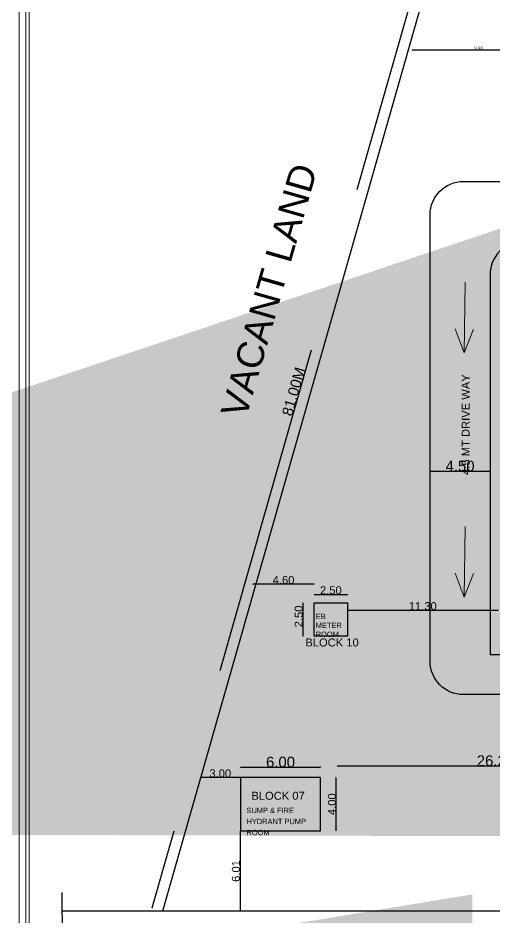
# Model space of a CAD drawing. Header units: metres. Extents: x 0 to 11269, y -5244 to -4054.
# Drawn here: x 10638 to 10673.7, y -4828.4 to -4761 of the extents above; entities that cross this region are included whole.
import ezdxf

# ---------------------------------------------------------------- set-up
doc = ezdxf.new("R2010")
doc.units = ezdxf.units.M
doc.header["$MEASUREMENT"] = 0
doc.header["$PDMODE"] = 2
doc.linetypes.add('HIDDEN', pattern=[0.375, 0.25, -0.125])
for name, color, linetype in [('3CON', 3, 'Continuous'), ('DIM', 3, 'Continuous'), ('DIST_EXIT', 7, 'Continuous'), ('ROAD', 5, 'Continuous')]:
    doc.layers.add(name, color=color, linetype=linetype)
doc.layers.add('Road-JSCPL', color=160, linetype='Continuous', lineweight=25)
doc.styles.get("Standard").update_dxf_attribs({"font": 'arial.ttf'})
doc.styles.add('STYLE1', font='tahoma.ttf', dxfattribs={"height": 0.23})
doc.dimstyles.new('300', dxfattribs={"dimscale": 0.1, "dimtxt": 500, "dimasz": 2000, "dimexe": 400, "dimexo": 1500, "dimgap": 0, "dimtad": 1, "dimlfac": 0.001, "dimzin": 0, "dimdsep": 46, "dimtxsty": 'Standard', "dimcen": 800, "dimse1": 1, "dimse2": 1, "dimclrd": 1, "dimclre": 5, "dimclrt": 3, "dimadec": 0, "dimazin": 0, "dimtfac": 1, "dimtix": 1, "dimtofl": 0, "dimtmove": 1, "dimatfit": 3, "dimfxl": 0, "dimtolj": 1, "dimtzin": 0, "dimarcsym": 0})
doc.dimstyles.new('FLOOR PLAN', dxfattribs={"dimtxt": 0.4, "dimasz": 0.1, "dimexe": 0.18, "dimexo": 0.0625, "dimgap": 0, "dimtad": 1, "dimzin": 0, "dimdsep": 46, "dimtxsty": 'Standard', "dimblk": 'ARCHTICK', "dimcen": 0.09, "dimse1": 1, "dimse2": 1, "dimclrd": 254, "dimclrt": 3, "dimadec": 0, "dimazin": 0, "dimtfac": 1, "dimtix": 1, "dimtofl": 0, "dimtmove": 1, "dimatfit": 0, "dimfxl": 0, "dimtolj": 1, "dimtzin": 0, "dimlwd": -1, "dimarcsym": 0})

# ---------------------------------------------------------------- blocks, each defined once
blk = doc.blocks.new('_ArchTick')
at = {"color": 0, "lineweight": 0, "const_width": 0.15}
blk.add_lwpolyline([(-0.5, -0.5), (0.5, 0.5)], dxfattribs=at)
blk = doc.blocks.new('*D510')
at = {"layer": 'DEFPOINTS', "color": 0, "linetype": 'ByBlock', "ltscale": 100}
for p in [(10671.068, -4750.042), (10648.034, -4827.702), (10648.82, -4827.926)]:
    blk.add_point(p, dxfattribs=at)
at = {"layer": 'DIM', "color": 254, "linetype": 'HIDDEN', "ltscale": 100}
blk.add_line((10670.282, -4749.817), (10648.034, -4827.702), dxfattribs=at)
at = {"layer": 'DIM', "color": 254, "linetype": 'ByBlock', "ltscale": 100, "xscale": 0.1, "yscale": 0.1, "zscale": 0.1}
for p, rotation in [((10670.282, -4749.817), 74.05743915540504), ((10648.034, -4827.702), 254.057439155405)]:
    blk.add_blockref('_ArchTick', p, dxfattribs=dict(at, rotation=rotation))
at = {"layer": 'DIM', "color": 3, "linetype": 'ByBlock', "ltscale": 100, "insert": (10658.668, -4788.988), "char_height": 0.8, "attachment_point": 5, "rotation": 74.05744}
blk.add_mtext('\\A1;81.00M', dxfattribs=at)
blk = doc.blocks.new('*D7')
at = {"layer": 'DEFPOINTS', "color": 0, "linetype": 'ByBlock', "ltscale": 100}
for p in [(10662.302, -4804.832), (10659.354, -4807.331), (10662.302, -4807.331)]:
    blk.add_point(p, dxfattribs=at)
at = {"layer": 'DIM', "color": 254, "linetype": 'HIDDEN', "ltscale": 100}
blk.add_line((10659.354, -4804.832), (10659.354, -4807.331), dxfattribs=at)
at = {"layer": 'DIM', "color": 254, "linetype": 'ByBlock', "ltscale": 100, "xscale": 0.1, "yscale": 0.1, "zscale": 0.1}
for p, rotation in [((10659.354, -4804.832), 90), ((10659.354, -4807.331), 270)]:
    blk.add_blockref('_ArchTick', p, dxfattribs=dict(at, rotation=rotation))
at = {"layer": 'DIM', "color": 3, "linetype": 'ByBlock', "ltscale": 100, "insert": (10659.047, -4805.844), "char_height": 0.6, "attachment_point": 5, "rotation": 90}
blk.add_mtext('\\A1;2.50', dxfattribs=at)
blk = doc.blocks.new('*D6')
at = {"layer": 'DEFPOINTS', "color": 0, "linetype": 'ByBlock', "ltscale": 100}
for p in [(10662.704, -4804.191), (10660.205, -4805.219), (10662.704, -4805.219)]:
    blk.add_point(p, dxfattribs=at)
at = {"layer": 'DIM', "color": 254, "linetype": 'HIDDEN', "ltscale": 100}
blk.add_line((10660.205, -4804.191), (10662.704, -4804.191), dxfattribs=at)
at = {"layer": 'DIM', "color": 254, "linetype": 'ByBlock', "ltscale": 100, "xscale": 0.1, "yscale": 0.1, "zscale": 0.1, "rotation": 180}
blk.add_blockref('_ArchTick', (10660.205, -4804.191), dxfattribs=at)
at = {"layer": 'DIM', "color": 254, "linetype": 'ByBlock', "ltscale": 100, "xscale": 0.1, "yscale": 0.1, "zscale": 0.1}
blk.add_blockref('_ArchTick', (10662.704, -4804.191), dxfattribs=at)
at = {"layer": 'DIM', "color": 3, "linetype": 'ByBlock', "ltscale": 100, "insert": (10661.455, -4803.885), "char_height": 0.6, "attachment_point": 5}
blk.add_mtext('\\A1;2.50', dxfattribs=at)
blk = doc.blocks.new('*D5')
at = {"layer": 'DEFPOINTS', "color": 0, "linetype": 'ByBlock', "ltscale": 100}
for p in [(10662.704, -4804.832), (10674.001, -4804.832), (10674.001, -4805.383)]:
    blk.add_point(p, dxfattribs=at)
at = {"layer": 'DIM', "color": 254, "linetype": 'HIDDEN', "ltscale": 100}
blk.add_line((10662.704, -4805.383), (10674.001, -4805.383), dxfattribs=at)
at = {"layer": 'DIM', "color": 254, "linetype": 'ByBlock', "ltscale": 100, "xscale": 0.1, "yscale": 0.1, "zscale": 0.1, "rotation": 180}
blk.add_blockref('_ArchTick', (10662.704, -4805.383), dxfattribs=at)
at = {"layer": 'DIM', "color": 254, "linetype": 'ByBlock', "ltscale": 100, "xscale": 0.1, "yscale": 0.1, "zscale": 0.1}
blk.add_blockref('_ArchTick', (10674.001, -4805.383), dxfattribs=at)
at = {"layer": 'DIM', "color": 3, "linetype": 'ByBlock', "ltscale": 100, "insert": (10668.353, -4805.077), "char_height": 0.6, "attachment_point": 5}
blk.add_mtext('\\A1;11.30', dxfattribs=at)
blk = doc.blocks.new('*D8')
at = {"layer": 'DEFPOINTS', "color": 0, "linetype": 'ByBlock', "ltscale": 100}
for p in [(10655.603, -4803.425), (10655.603, -4804.18), (10660.205, -4804.832)]:
    blk.add_point(p, dxfattribs=at)
at = {"layer": 'DIM', "color": 254, "linetype": 'HIDDEN', "ltscale": 100}
blk.add_line((10660.205, -4803.425), (10655.603, -4803.425), dxfattribs=at)
at = {"layer": 'DIM', "color": 254, "linetype": 'ByBlock', "ltscale": 100, "xscale": 0.1, "yscale": 0.1, "zscale": 0.1, "rotation": 180}
blk.add_blockref('_ArchTick', (10655.603, -4803.425), dxfattribs=at)
at = {"layer": 'DIM', "color": 254, "linetype": 'ByBlock', "ltscale": 100, "xscale": 0.1, "yscale": 0.1, "zscale": 0.1}
blk.add_blockref('_ArchTick', (10660.205, -4803.425), dxfattribs=at)
at = {"layer": 'DIM', "color": 3, "linetype": 'ByBlock', "ltscale": 100, "insert": (10657.904, -4803.119), "char_height": 0.6, "attachment_point": 5}
blk.add_mtext('\\A1;4.60', dxfattribs=at)
blk = doc.blocks.new('*D529')
at = {"layer": 'DEFPOINTS', "color": 0, "linetype": 'ByBlock', "ltscale": 100}
for p in [(10667.551, -4762.354), (10677.529, -4762.354), (10677.529, -4763.378)]:
    blk.add_point(p, dxfattribs=at)
at = {"layer": 'DIM', "color": 254, "linetype": 'HIDDEN', "ltscale": 100}
blk.add_line((10667.551, -4763.378), (10677.529, -4763.378), dxfattribs=at)
at = {"layer": 'DIM', "color": 254, "linetype": 'ByBlock', "ltscale": 100, "xscale": 0.1, "yscale": 0.1, "zscale": 0.1, "rotation": 180}
blk.add_blockref('_ArchTick', (10667.551, -4763.378), dxfattribs=at)
at = {"layer": 'DIM', "color": 254, "linetype": 'ByBlock', "ltscale": 100, "xscale": 0.1, "yscale": 0.1, "zscale": 0.1}
blk.add_blockref('_ArchTick', (10677.529, -4763.378), dxfattribs=at)
at = {"layer": 'DIM', "color": 3, "linetype": 'ByBlock', "ltscale": 100, "insert": (10672.54, -4763.257), "char_height": 0.23, "attachment_point": 5, "style": 'STYLE1'}
blk.add_mtext('\\A1;9.98', dxfattribs=at)
blk = doc.blocks.new('*D440')
at = {"layer": 'DEFPOINTS', "color": 0, "linetype": 'ByBlock', "ltscale": 100}
for p in [(10654.68, -4817.169), (10654.68, -4817.917), (10660.68, -4817.917)]:
    blk.add_point(p, dxfattribs=at)
at = {"layer": 'DIM', "color": 254, "linetype": 'HIDDEN', "ltscale": 100}
blk.add_line((10660.68, -4817.169), (10654.68, -4817.169), dxfattribs=at)
at = {"layer": 'DIM', "color": 254, "linetype": 'ByBlock', "ltscale": 100, "xscale": 0.1, "yscale": 0.1, "zscale": 0.1, "rotation": 180}
blk.add_blockref('_ArchTick', (10654.68, -4817.169), dxfattribs=at)
at = {"layer": 'DIM', "color": 254, "linetype": 'ByBlock', "ltscale": 100, "xscale": 0.1, "yscale": 0.1, "zscale": 0.1}
blk.add_blockref('_ArchTick', (10660.68, -4817.169), dxfattribs=at)
at = {"layer": 'DIM', "color": 3, "linetype": 'ByBlock', "ltscale": 100, "insert": (10657.68, -4816.76), "char_height": 0.8, "attachment_point": 5}
blk.add_mtext('\\A1;6.00', dxfattribs=at)
blk = doc.blocks.new('*D441')
at = {"layer": 'DEFPOINTS', "color": 0, "linetype": 'ByBlock', "ltscale": 100}
for p in [(10660.68, -4817.917), (10661.847, -4817.917), (10660.68, -4821.917)]:
    blk.add_point(p, dxfattribs=at)
at = {"layer": 'DIM', "color": 254, "linetype": 'HIDDEN', "ltscale": 100}
blk.add_line((10661.847, -4821.917), (10661.847, -4817.917), dxfattribs=at)
at = {"layer": 'DIM', "color": 254, "linetype": 'ByBlock', "ltscale": 100, "xscale": 0.1, "yscale": 0.1, "zscale": 0.1}
for p, rotation in [((10661.847, -4817.917), 90), ((10661.847, -4821.917), 270)]:
    blk.add_blockref('_ArchTick', p, dxfattribs=dict(at, rotation=rotation))
at = {"layer": 'DIM', "color": 3, "linetype": 'ByBlock', "ltscale": 100, "insert": (10661.541, -4819.917), "char_height": 0.6, "attachment_point": 5, "rotation": 90}
blk.add_mtext('\\A1;4.00', dxfattribs=at)
blk = doc.blocks.new('*D541')
at = {"layer": 'DEFPOINTS', "color": 0, "linetype": 'ByBlock', "ltscale": 100}
for p in [(10668.901, -4794.982), (10673.401, -4794.924), (10668.901, -4795.973)]:
    blk.add_point(p, dxfattribs=at)
at = {"layer": 'ROAD', "color": 254, "linetype": 'HIDDEN', "ltscale": 100}
blk.add_line((10673.401, -4794.982), (10668.901, -4794.982), dxfattribs=at)
at = {"layer": 'ROAD', "color": 254, "linetype": 'ByBlock', "ltscale": 100, "xscale": 0.1, "yscale": 0.1, "zscale": 0.1, "rotation": 180}
blk.add_blockref('_ArchTick', (10668.901, -4794.982), dxfattribs=at)
at = {"layer": 'ROAD', "color": 254, "linetype": 'ByBlock', "ltscale": 100, "xscale": 0.1, "yscale": 0.1, "zscale": 0.1}
blk.add_blockref('_ArchTick', (10673.401, -4794.982), dxfattribs=at)
at = {"layer": 'ROAD', "color": 3, "linetype": 'ByBlock', "ltscale": 100, "insert": (10671.151, -4794.574), "char_height": 0.8, "attachment_point": 5}
blk.add_mtext('\\A1;4.50', dxfattribs=at)
blk = doc.blocks.new('*D622')
at = {"layer": 'DEFPOINTS', "color": 0, "linetype": 'ByBlock', "ltscale": 100}
for p in [(10654.68, -4821.917), (10654.642, -4827.926), (10654.68, -4827.926)]:
    blk.add_point(p, dxfattribs=at)
at = {"layer": 'DIM', "color": 254, "linetype": 'HIDDEN', "ltscale": 100}
blk.add_line((10654.642, -4821.917), (10654.642, -4827.926), dxfattribs=at)
at = {"layer": 'DIM', "color": 254, "linetype": 'ByBlock', "ltscale": 100, "xscale": 0.1, "yscale": 0.1, "zscale": 0.1}
for p, rotation in [((10654.642, -4821.917), 90), ((10654.642, -4827.926), 270)]:
    blk.add_blockref('_ArchTick', p, dxfattribs=dict(at, rotation=rotation))
at = {"layer": 'DIM', "color": 3, "linetype": 'ByBlock', "ltscale": 100, "insert": (10654.336, -4824.922), "char_height": 0.6, "attachment_point": 5, "rotation": 90}
blk.add_mtext('\\A1;6.01', dxfattribs=at)
blk = doc.blocks.new('*D623')
at = {"layer": 'DEFPOINTS', "color": 0, "linetype": 'ByBlock', "ltscale": 100}
for p in [(10651.679, -4817.917), (10651.679, -4817.917), (10654.642, -4817.917)]:
    blk.add_point(p, dxfattribs=at)
at = {"layer": 'DIM', "color": 254, "linetype": 'HIDDEN', "ltscale": 100}
blk.add_line((10654.642, -4817.917), (10651.679, -4817.917), dxfattribs=at)
at = {"layer": 'DIM', "color": 254, "linetype": 'ByBlock', "ltscale": 100, "xscale": 0.1, "yscale": 0.1, "zscale": 0.1, "rotation": 180}
blk.add_blockref('_ArchTick', (10651.679, -4817.917), dxfattribs=at)
at = {"layer": 'DIM', "color": 254, "linetype": 'ByBlock', "ltscale": 100, "xscale": 0.1, "yscale": 0.1, "zscale": 0.1}
blk.add_blockref('_ArchTick', (10654.642, -4817.917), dxfattribs=at)
at = {"layer": 'DIM', "color": 3, "linetype": 'ByBlock', "ltscale": 100, "insert": (10653.161, -4817.611), "char_height": 0.6, "attachment_point": 5}
blk.add_mtext('\\A1;3.00', dxfattribs=at)
blk = doc.blocks.new('*D624')
at = {"layer": 'DEFPOINTS', "color": 0, "linetype": 'ByBlock', "ltscale": 100}
for p in [(10660.68, -4817.069), (10660.68, -4820.829), (10686.932, -4820.829)]:
    blk.add_point(p, dxfattribs=at)
at = {"layer": 'DIM', "color": 254, "linetype": 'HIDDEN', "ltscale": 100}
blk.add_line((10686.932, -4817.069), (10660.68, -4817.069), dxfattribs=at)
at = {"layer": 'DIM', "color": 254, "linetype": 'ByBlock', "ltscale": 100, "xscale": 0.1, "yscale": 0.1, "zscale": 0.1, "rotation": 180}
blk.add_blockref('_ArchTick', (10660.68, -4817.069), dxfattribs=at)
at = {"layer": 'DIM', "color": 254, "linetype": 'ByBlock', "ltscale": 100, "xscale": 0.1, "yscale": 0.1, "zscale": 0.1}
blk.add_blockref('_ArchTick', (10686.932, -4817.069), dxfattribs=at)
at = {"layer": 'DIM', "color": 3, "linetype": 'ByBlock', "ltscale": 100, "insert": (10673.806, -4816.66), "char_height": 0.8, "attachment_point": 5}
blk.add_mtext('\\A1;26.25', dxfattribs=at)

msp = doc.modelspace()

# ---------------------------------------------------------------- hatches: boundary and pattern name
at = {"layer": 'DIST_EXIT', "linetype": 'ByBlock'}
h = msp.add_hatch(dxfattribs=at)
h.set_pattern_fill('ANSI36', color=8, scale=5)
h.paths.add_polyline_path([(10749.65327, -4805.2794), (10761.65327, -4805.2794), (10761.65327, -4807.6794), (10749.65327, -4807.6794)])
h.paths.add_polyline_path([(10698.23245, -4819.02641), (10698.23245, -4821.92641), (10695.93245, -4821.92641), (10695.93245, -4819.02641)])
h.paths.add_polyline_path([(10654.67992, -4821.91716), (10660.67992, -4821.91716), (10660.67992, -4817.91716), (10654.67992, -4817.91716)])
h.paths.add_polyline_path([(10660.20522, -4804.83195), (10662.70396, -4804.83195), (10662.70396, -4807.3307), (10660.20522, -4807.3307)])
h.paths.add_polyline_path([(10674.00145, -4797.42941), (10704.02645, -4797.42941), (10704.02645, -4795.12941), (10706.02645, -4795.12941), (10706.02645, -4797.42941), (10710.62645, -4797.42941), (10710.62645, -4808.10641), (10674.00145, -4808.10641)])
h.paths.add_polyline_path([(10687.85922, -4759.11441), (10687.85922, -4762.91441), (10687.85922, -4769.06441), (10677.52922, -4769.06441), (10677.52922, -4762.91441), (10678.85922, -4762.91441), (10678.85922, -4759.11441)])
h.paths.add_polyline_path([(10712.45991, -4762.71811), (10712.45991, -4772.63791), (10697.13991, -4772.63791), (10697.13991, -4762.71811)])
h.paths.add_polyline_path([(10701.65849, -4757.02067), (10701.65849, -4760.02067), (10703.80849, -4760.02067), (10703.80849, -4757.02067)])
h.paths.add_polyline_path([(10721.46681, -4771.49166), (10721.46681, -4765.49166), (10723.86681, -4765.49166), (10723.86681, -4771.49166)])
h.paths.add_polyline_path([(10726.26681, -4765.59166), (10734.46681, -4765.59166), (10734.46681, -4762.29166), (10726.26681, -4762.29166)])
h.paths.add_polyline_path([(10728.36681, -4769.09166), (10734.36681, -4769.09166), (10734.36681, -4771.49166), (10728.36681, -4771.49166)])

# ---------------------------------------------------------------- linework, layer by layer
at = {"linetype": 'ByBlock', "lineweight": 18}
for points in [[(10638.06324, -4885.30517), (10860.71815, -4885.30517), (10860.71815, -4727.37504), (10638.06324, -4727.37504)], [(10638.56721, -4884.8012), (10860.21417, -4884.8012), (10860.21417, -4727.87901), (10638.56721, -4727.87901)], [(10638.8192, -4884.54921), (10859.96218, -4884.54921), (10859.96218, -4728.131), (10638.8192, -4728.131)]]:
    msp.add_lwpolyline(points, close=True, dxfattribs=at)
at = {"layer": 'DIM', "color": 6, "linetype": 'ByBlock', "ltscale": 100}
for p, q in [((10671.06821, -4750.04187), (10648.81965, -4827.92641)), ((10754.81965, -4827.92641), (10641.28601, -4827.92641))]:
    msp.add_line(p, q, dxfattribs=at)
at = {"layer": 'DIM', "color": 4, "linetype": 'ByBlock', "ltscale": 100}
msp.add_line((10641.28038, -4826.54422), (10641.29732, -4830.70179), dxfattribs=at)
msp.add_lwpolyline([(10660.20522, -4804.83195), (10662.70396, -4804.83195), (10662.70396, -4807.3307), (10660.20522, -4807.3307)], close=True, dxfattribs=at)
at = {"layer": 'DIM', "color": 7, "linetype": 'ByBlock', "ltscale": 100}
msp.add_lwpolyline([(10654.67992, -4821.91716), (10660.67992, -4821.91716), (10660.67992, -4817.91716), (10654.67992, -4817.91716)], close=True, dxfattribs=at)
at = {"layer": 'ROAD', "linetype": 'ByBlock', "ltscale": 100}
for points in [[(10724.23664, -4816.20641), (10697.13245, -4816.20641, 0.41421356), (10694.13245, -4819.20641), (10694.13245, -4827.92641), (10686.93245, -4827.92641), (10686.93245, -4814.20641, 0.41421356), (10684.43245, -4811.70641), (10671.40145, -4811.70641, -0.41421356), (10668.90145, -4809.20641), (10668.90145, -4775.73791, -0.41421356), (10671.40145, -4773.23791), (10688.53991, -4773.23791, 0.41421356), (10689.13991, -4772.63791), (10689.13991, -4761.65107, -0.41421356), (10689.73991, -4761.05107), (10719.16681, -4761.05107, -0.41421356)], [(10673.40145, -4808.70641), (10711.22645, -4808.70641), (10711.22645, -4780.23791, 0.41421356), (10708.72645, -4777.73791), (10675.90145, -4777.73791, 0.41421356), (10673.40145, -4780.23791), (10673.40145, -4808.70641)]]:
    msp.add_lwpolyline(points, format="xyb", dxfattribs=at)
at = {"layer": 'Road-JSCPL', "linetype": 'ByBlock', "lineweight": 0}
for points in [[(10671.5245, -4780.79616), (10671.44814, -4786.08242)], [(10672.16108, -4784.30688), (10671.44814, -4786.08242), (10670.78678, -4784.28703)], [(10671.5245, -4799.10611), (10671.44814, -4804.39237)], [(10672.16108, -4802.61683), (10671.44814, -4804.39237), (10670.78678, -4802.59698)]]:
    msp.add_lwpolyline(points, dxfattribs=at)

# ---------------------------------------------------------------- texts
at = {"layer": '3CON'}
for s, p in [('BLOCK 10', (10659.54325, -4808.09559)), ('BLOCK 07', (10655.49275, -4819.58447))]:
    msp.add_text(s, height=0.6, dxfattribs=at).set_placement(p)
at = {"layer": '3CON', "linetype": 'ByBlock', "ltscale": 100, "insert": (10671.27353, -4795.94024), "char_height": 0.6, "width": 8.9363789, "attachment_point": 1, "rotation": 90}
msp.add_mtext('{\\W3.024211; }4.5 MT DRIVE WAY', dxfattribs=at)
at = {"layer": '3CON', "color": 3, "linetype": 'ByBlock', "insert": (10660.32386, -4805.64733), "char_height": 0.4, "width": 2.8278657, "attachment_point": 1}
msp.add_mtext('EB METER ROOM', dxfattribs=at)
at = {"layer": '3CON', "linetype": 'ByBlock', "insert": (10655.12345, -4820.18499), "char_height": 0.4, "width": 6.3385312, "attachment_point": 1, "line_spacing_factor": 1.241368}
msp.add_mtext('SUMP & FIRE HYDRANT PUMP ROOM', dxfattribs=at)
at = {"layer": 'DIM', "color": 4, "linetype": 'ByBlock', "ltscale": 100}
msp.add_text('VACANT LAND', height=2, rotation=74.0245017, dxfattribs=at).set_placement((10655.0861, -4791.08606))

# ---------------------------------------------------------------- dimensions: what is measured, and where the dimension line sits
at = {"layer": 'DIM', "color": 7, "linetype": 'ByBlock', "ltscale": 100}
dim = msp.add_linear_dim(base=(10648.03389, -4827.70195), p1=(10671.06821, -4750.04187), p2=(10648.81965, -4827.92641), angle=254.0574392, text='<>M', dimstyle='FLOOR PLAN', override={"dimtxt": 0.8}, dxfattribs=at)
dim.commit()
dim.dimension.update_dxf_attribs({"geometry": '*D510', "text_midpoint": (10659.06084, -4789.10041), "dimtype": 161})
for base, p1, p2, override, picture, middle in [((10677.52922, -4763.37759), (10667.551, -4762.35441), (10677.52922, -4762.35441), {"dimtxt": 0.6, "dimtxsty": 'STYLE1'}, '*D529', (10672.54011, -4763.25734)), ((10674.00145, -4805.38345), (10662.70396, -4804.83195), (10674.00145, -4804.83195), {"dimtxt": 0.6}, '*D5', (10668.35271, -4805.0769)), ((10660.67992, -4817.06851), (10686.93245, -4820.8292), (10660.67992, -4820.8292), {"dimtxt": 0.8}, '*D624', (10673.80619, -4816.66005))]:
    dim = msp.add_linear_dim(base=base, p1=p1, p2=p2, dimstyle='FLOOR PLAN', override=override, dxfattribs=at)
    dim.commit()
    dim.dimension.update_dxf_attribs({"geometry": picture, "text_midpoint": middle})
for base, p1, p2, picture, middle in [((10655.6031, -4803.42484), (10660.20522, -4804.83195), (10655.6031, -4804.1799), '*D8', (10657.90416, -4803.42484)), ((10662.70396, -4804.19132), (10660.20522, -4805.21942), (10662.70396, -4805.21942), '*D6', (10661.45459, -4804.19132))]:
    dim = msp.add_linear_dim(base=base, p1=p1, p2=p2, dimstyle='FLOOR PLAN', override={"dimtxt": 0.6}, dxfattribs=at)
    dim.commit()
    dim.dimension.update_dxf_attribs({"geometry": picture, "text_midpoint": middle, "dimtype": 160})
dim = msp.add_linear_dim(base=(10659.35353, -4807.3307), p1=(10662.30153, -4804.83195), p2=(10662.30153, -4807.3307), angle=90, dimstyle='FLOOR PLAN', override={"dimtxt": 0.6}, dxfattribs=at)
dim.commit()
dim.dimension.update_dxf_attribs({"geometry": '*D7', "text_midpoint": (10659.35353, -4805.84386), "dimtype": 160})
for p1, p2, distance, override, picture, middle in [((10660.67992, -4817.91716), (10654.67992, -4817.91716), -0.74866, {"dimtxt": 0.8}, '*D440', (10657.67992, -4816.76005)), ((10660.67992, -4821.91716), (10660.67992, -4817.91716), -1.16729, {"dimtxt": 0.6}, '*D441', (10661.54087, -4819.91716))]:
    dim = msp.add_aligned_dim(p1=p1, p2=p2, distance=distance, dimstyle='FLOOR PLAN', override=override, dxfattribs=at)
    dim.commit()
    dim.dimension.update_dxf_attribs({"geometry": picture, "text_midpoint": middle})
dim = msp.add_linear_dim(base=(10651.6789, -4817.91716), p1=(10654.6422, -4817.91716), p2=(10651.6789, -4817.91716), text='3.00', dimstyle='FLOOR PLAN', override={"dimtxt": 0.6}, dxfattribs=at)
dim.commit()
dim.dimension.update_dxf_attribs({"geometry": '*D623', "text_midpoint": (10653.16055, -4817.61061)})
dim = msp.add_linear_dim(base=(10654.6422, -4827.92641), p1=(10654.67992, -4821.91716), p2=(10654.67992, -4827.92641), angle=90, dimstyle='FLOOR PLAN', override={"dimtxt": 0.6}, dxfattribs=at)
dim.commit()
dim.dimension.update_dxf_attribs({"geometry": '*D622', "text_midpoint": (10654.33586, -4824.92179)})
at = {"layer": 'ROAD', "color": 7, "linetype": 'ByBlock', "ltscale": 100}
dim = msp.add_linear_dim(base=(10668.90145, -4794.98243), p1=(10673.40145, -4794.92385), p2=(10668.90145, -4795.97273), dimstyle='FLOOR PLAN', override={"dimtxt": 0.8}, dxfattribs=at)
dim.commit()
dim.dimension.update_dxf_attribs({"geometry": '*D541', "text_midpoint": (10671.15145, -4794.57398)})

# ---------------------------------------------------------------- leaders
at = {"layer": 'DIM', "color": 1, "linetype": 'ByBlock', "ltscale": 100}
msp.add_leader([(10704.52531, -4796.14299), (10703.54303, -4793.95967), (10702.16781, -4793.95967)], dimstyle='300', override={"dimgap": 0.04, "dimtad": 0, "dimfxl": 0.1875}, dxfattribs=at)
at = {"layer": 'DIM', "color": 4, "linetype": 'ByBlock', "ltscale": 100}
for points in [[(10569.15036, -4811.38103), (10569.68225, -4810.65516), (10569.94124, -4810.65516)], [(10539.27988, -4821.95893), (10539.76182, -4821.881), (10539.76182, -4821.635)], [(10472.08026, -4859.55732), (10472.89526, -4859.55732), (10472.89526, -4859.12882)]]:
    msp.add_leader(points, dimstyle='300', override={"dimgap": 0.04, "dimtad": 0, "dimfxl": 0.1875}, dxfattribs=at)

doc.saveas('drawing.dxf')
